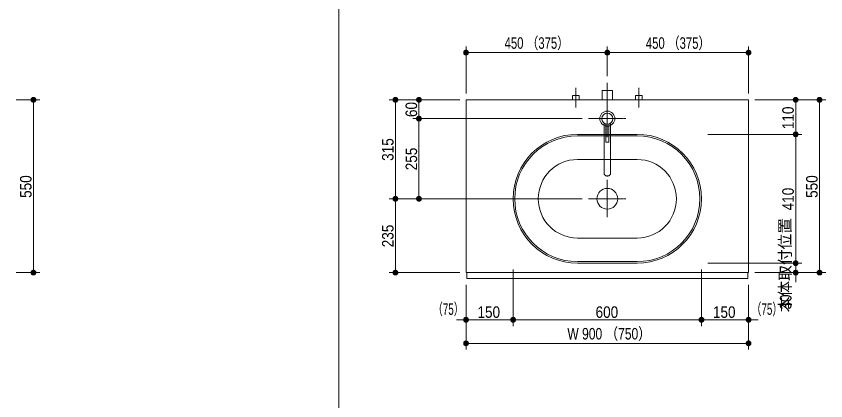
# Model space of a CAD drawing. Units: millimetres, scale not verified. Extents: x -6062 to 6062, y -3045 to 3045.
# Drawn here: x -3950 to -1372, y -778 to 446 of the extents above; entities that cross this region are included whole.
import ezdxf
from ezdxf.enums import TextEntityAlignment as Align

# ---------------------------------------------------------------- set-up
doc = ezdxf.new("R2010")
doc.units = ezdxf.units.MM
doc.header["$LTSCALE"] = 20
doc.linetypes.add('CHAIN1', pattern=[8, 5, -1, 1, -1])
for name, color, linetype, lineweight in [('0-0_1図面枠', 7, 'Continuous', 9), ('0-1_4給排水', 7, 'Continuous', 9), ('0-2_5ボウル・キャビネット', 7, 'Continuous', 9), ('0-3_2寸法-1', 7, 'Continuous', 9), ('0-4_0', 7, 'Continuous', 9), ('0-5_2寸法-2', 7, 'Continuous', 9)]:
    doc.layers.add(name, color=color, linetype=linetype, lineweight=lineweight)
doc.styles.add('ＭＳ Ｐゴシック', font='')
doc.styles.get('ＭＳ Ｐゴシック').set_extended_font_data('MS PGothic')

# ---------------------------------------------------------------- blocks, each defined once
blk = doc.blocks.new('グループ-4')
at = {"layer": '0-0_1図面枠'}
blk.add_line((-22700, 41000), (-22700, -48600), dxfattribs=at)
blk = doc.blocks.new('_Dot')
at = {"layer": '0-4_0'}
for p, q in [((-10, 0), (-20, 0)), ((9.78, 2), (-9.78, 2)), ((7.99, 6), (-7.99, 6)), ((9.16, -3.98), (-9.16, -3.98)), ((6, -7.98), (-6, -7.98))]:
    blk.add_line(p, q, dxfattribs=at)
for points in [[(10, 0), (9.92, 1.25), (9.69, 2.49), (9.3, 3.68), (8.76, 4.82), (8.09, 5.88), (7.29, 6.85), (6.37, 7.71), (5.36, 8.44), (4.26, 9.05), (3.09, 9.51), (1.87, 9.82), (0.63, 9.98), (-0.63, 9.98), (-1.87, 9.82), (-3.09, 9.51), (-4.26, 9.05), (-5.36, 8.44), (-6.37, 7.71), (-7.29, 6.85), (-8.09, 5.88), (-8.76, 4.82), (-9.3, 3.68), (-9.69, 2.49), (-9.92, 1.25), (-10, 0), (0, 0)], [(-10, 0), (-9.92, -1.25), (-9.69, -2.49), (-9.3, -3.68), (-8.76, -4.82), (-8.09, -5.88), (-7.29, -6.85), (-6.37, -7.71), (-5.36, -8.44), (-4.26, -9.05), (-3.09, -9.51), (-1.87, -9.82), (-0.63, -9.98), (0.63, -9.98), (1.87, -9.82), (3.09, -9.51), (4.26, -9.05), (5.36, -8.44), (6.37, -7.71), (7.29, -6.85), (8.09, -5.88), (8.76, -4.82), (9.3, -3.68), (9.69, -2.49), (9.92, -1.25), (10, 0), (0, 0)]]:
    blk.add_lwpolyline(points, close=True, dxfattribs=at)
blk = doc.blocks.new('グループ-47')
at = {"layer": '0-2_5ボウル・キャビネット'}
for p, q in [((-7500, 1400), (-3700, 1400)), ((-7500, 1300), (-3700, 1300)), ((-7500, -200), (-3700, -200)), ((-3700, -5200), (-7500, -5200)), ((-3700, -6700), (-7500, -6700)), ((-3700, -6800), (-7500, -6800))]:
    blk.add_line(p, q, dxfattribs=at)
at = {"layer": '0-2_5ボウル・キャビネット', "linetype": 'CHAIN1'}
for p, q in [((-5600, -1500), (-5600, -3900)), ((-6800, -2700), (-4400, -2700))]:
    blk.add_line(p, q, dxfattribs=at)
at = {"layer": '0-2_5ボウル・キャビネット'}
blk.add_circle((-5600, -2700), 660, dxfattribs=at)
for centre, radius, start, end in [((-7500, -2700), 4100, 90, 180), ((-7500, -2700), 4000, 90, 180), ((-3700, -2700), 4100, 0, 90), ((-3700, -2700), 4000, 0, 90), ((-7500, -2700), 2500, 90, 180), ((-3700, -2700), 2500, 0, 90), ((-7500, -2700), 4100, 180, 270), ((-7500, -2700), 4000, 180, 270), ((-7500, -2700), 2500, 180, 270), ((-3700, -2700), 4100, 270, 0), ((-3700, -2700), 4000, 270, 0), ((-3700, -2700), 2500, 270, 0)]:
    blk.add_arc(centre, radius, start, end, dxfattribs=at)
blk = doc.blocks.new('グループ-60')
at = {"layer": '0-1_4給排水', "linetype": 'CHAIN1'}
for p, q in [((-5600, 3600), (-5600, 1200)), ((-5600, 3600), (-5600, 1200)), ((-6800, 2400), (-4400, 2400)), ((-6800, 2400), (-4400, 2400))]:
    blk.add_line(p, q, dxfattribs=at)
at = {"layer": '0-1_4給排水'}
for points in [[(-5800, 2112.8), (-5800, -1100), (-5799.2, -1113.8), (-5796.7, -1127.9), (-5792.3, -1142.2), (-5786, -1156.4), (-5777.7, -1170.4), (-5767.4, -1183.8), (-5755.3, -1196.6), (-5741.4, -1208.3), (-5726.1, -1218.9), (-5709.4, -1228.2), (-5691.9, -1236.1), (-5673.6, -1242.5), (-5655, -1247.3), (-5636.4, -1250.7), (-5618, -1252.6), (-5600, -1253.2), (-5582, -1252.6), (-5563.6, -1250.7), (-5545, -1247.3), (-5526.4, -1242.5), (-5508.1, -1236.1), (-5490.6, -1228.2), (-5473.9, -1218.9), (-5458.6, -1208.3), (-5444.7, -1196.6), (-5432.6, -1183.8), (-5422.3, -1170.4), (-5414, -1156.4), (-5407.7, -1142.2), (-5403.3, -1127.9), (-5400.8, -1113.8), (-5400, -1100), (-5400, 2112.8)], [(-5800, 2112.8), (-5800, -1100), (-5799.2, -1113.8), (-5796.7, -1127.9), (-5792.3, -1142.2), (-5786, -1156.4), (-5777.7, -1170.4), (-5767.4, -1183.8), (-5755.3, -1196.6), (-5741.4, -1208.3), (-5726.1, -1218.9), (-5709.4, -1228.2), (-5691.9, -1236.1), (-5673.6, -1242.5), (-5655, -1247.3), (-5636.4, -1250.7), (-5618, -1252.6), (-5600, -1253.2), (-5582, -1252.6), (-5563.6, -1250.7), (-5545, -1247.3), (-5526.4, -1242.5), (-5508.1, -1236.1), (-5490.6, -1228.2), (-5473.9, -1218.9), (-5458.6, -1208.3), (-5444.7, -1196.6), (-5432.6, -1183.8), (-5422.3, -1170.4), (-5414, -1156.4), (-5407.7, -1142.2), (-5403.3, -1127.9), (-5400.8, -1113.8), (-5400, -1100), (-5400, 2112.8)], [(-5700, 2064.6), (-5700, 900), (-5500, 900), (-5500, 2064.6)], [(-5700, 2064.6), (-5700, 900), (-5500, 900), (-5500, 2064.6)]]:
    blk.add_lwpolyline(points, dxfattribs=at)
for radius in [480, 480, 350, 350]:
    blk.add_circle((-5600, 2400), radius, dxfattribs=at)
blk = doc.blocks.new('グループ-67')
at = {"layer": '0-1_4給排水', "linetype": 'CHAIN1'}
blk.add_line((-5600, 3100), (-5600, 4700), dxfattribs=at)
at = {"layer": '0-1_4給排水'}
blk.add_lwpolyline([(-5920, 3600), (-5920, 4200), (-5280, 4200), (-5280, 3600)], dxfattribs=at)
blk = doc.blocks.new('止水栓_平面_W100')
at = {"layer": '0-1_4給排水', "linetype": 'CHAIN1'}
for p, q in [((-2000, -500), (-2000, 780)), ((2000, -500), (2000, 780))]:
    blk.add_line(p, q, dxfattribs=at)
at = {"layer": '0-1_4給排水'}
for points in [[(-2210, 0), (-2210, 280), (-1790, 280), (-1790, 0)], [(1790, 0), (1790, 280), (2210, 280), (2210, 0)]]:
    blk.add_lwpolyline(points, dxfattribs=at)

msp = doc.modelspace()

# ---------------------------------------------------------------- linework, layer by layer
at = {"layer": '0-2_5ボウル・キャビネット'}
for points in [[(-2517.5, 180), (-1617.5, 180), (-1617.5, -370), (-2517.5, -370)], [(-2515.5, -370), (-1619.5, -370), (-1619.5, -388.5), (-2515.5, -388.5)]]:
    msp.add_lwpolyline(points, close=True, dxfattribs=at)
at = {"layer": '0-3_2寸法-1'}
for p, q in [((-2517.5, 200), (-2517.5, 350)), ((-2067.5, 255), (-2067.5, 350)), ((-2067.5, 255), (-2067.5, 350)), ((-1617.5, 200), (-1617.5, 350)), ((-2082.51, 330), (-2502.49, 330)), ((-2052.49, 330), (-1632.51, 330)), ((-3950.5, 180), (-3875.5, 180)), ((-3895.5, -354.99), (-3895.5, 164.99)), ((-2687.5, 180), (-2762.5, 180)), ((-2742.5, -119.99), (-2742.5, 164.99)), ((-2537.5, 180), (-2687.5, 180)), ((-2667.5, 135.01), (-2667.5, 164.99)), ((-1597.5, 180), (-1447.5, 180)), ((-1467.5, 85.01), (-1467.5, 164.99)), ((-1446.5, 180), (-1371.5, 180)), ((-1391.5, -354.99), (-1391.5, 164.99)), ((-2147.5, 120), (-2687.5, 120)), ((-2147.5, 120), (-2687.5, 120)), ((-2667.5, 104.99), (-2667.5, -119.99)), ((-1747.5, 70), (-1447.5, 70)), ((-1597.5, 70), (-1447.5, 70)), ((-1467.5, 54.99), (-1467.5, -324.99)), ((-2687.5, -135), (-2762.5, -135)), ((-2687.5, -135), (-2762.5, -135)), ((-2742.5, -150.01), (-2742.5, -354.99)), ((-2147.5, -135), (-2687.5, -135)), ((-2367.5, -360), (-2367.5, -540)), ((-1767.5, -360), (-1767.5, -540)), ((-1747.5, -340), (-1447.5, -340)), ((-3950.5, -370), (-3875.5, -370)), ((-2537.5, -370), (-2762.5, -370)), ((-1446.5, -370), (-1371.5, -370)), ((-2517.5, -408.5), (-2517.5, -540)), ((-2367.5, -408.5), (-2367.5, -540)), ((-1767.5, -408.5), (-1767.5, -540)), ((-1617.5, -408.5), (-1617.5, -540)), ((-2517.5, -540), (-2517.5, -615)), ((-2382.51, -520), (-2502.49, -520)), ((-1782.51, -520), (-2352.49, -520)), ((-1752.49, -520), (-1632.51, -520)), ((-1617.5, -540), (-1617.5, -615)), ((-1632.51, -595), (-2502.49, -595))]:
    msp.add_line(p, q, dxfattribs=at)
at = {"layer": '0-5_2寸法-2'}
for p, q in [((-1467.5, -324.99), (-1467.5, -309.99)), ((-1597.5, -340), (-1447.5, -340)), ((-1467.5, -340), (-1467.5, -370)), ((-1597.5, -370), (-1447.5, -370)), ((-1467.5, -385.01), (-1467.5, -400.01)), ((-2517.5, -408.5), (-2517.5, -540)), ((-2367.5, -408.5), (-2367.5, -540)), ((-1767.5, -408.5), (-1767.5, -540)), ((-1617.5, -408.5), (-1617.5, -540)), ((-2532.51, -520), (-2547.51, -520)), ((-2367.5, -520), (-2517.5, -520)), ((-2352.49, -520), (-2337.49, -520)), ((-1782.51, -520), (-1797.51, -520)), ((-1767.5, -520), (-1617.5, -520)), ((-1602.49, -520), (-1587.49, -520))]:
    msp.add_line(p, q, dxfattribs=at)

# ---------------------------------------------------------------- block references
at = {"layer": '0-0_1図面枠', "xscale": 0.05, "yscale": 0.05}
msp.add_blockref('グループ-4', (-1787.5, 0), dxfattribs=at)
at = {"layer": '0-1_4給排水', "xscale": 0.05, "yscale": 0.05}
for name, p in [('グループ-67', (-1787.5, 0)), ('止水栓_平面_W100', (-2067.5, 180)), ('グループ-60', (-1787.5, 0))]:
    msp.add_blockref(name, p, dxfattribs=at)
at = {"layer": '0-2_5ボウル・キャビネット', "xscale": 0.05, "yscale": 0.05}
msp.add_blockref('グループ-47', (-1787.5, 0), dxfattribs=at)
at = {"layer": '0-3_2寸法-1', "xscale": 0.7503418, "yscale": 0.7503418}
for p, rotation in [((-2517.5, 330), 180), ((-2067.5, 330), 180), ((-3895.5, 180), 90), ((-2742.5, 180), 90), ((-2667.5, 180), 90), ((-1467.5, 180), 90), ((-1391.5, 180), 90), ((-2667.5, 120), 270), ((-2667.5, 120), 90), ((-1467.5, 70), 270), ((-1467.5, 70), 90), ((-2742.5, -135), 270), ((-2742.5, -135), 90), ((-2667.5, -135), 270), ((-1467.5, -340), 270), ((-3895.5, -370), 270), ((-2742.5, -370), 270), ((-1391.5, -370), 270), ((-2517.5, -520), 180), ((-2367.5, -520), 180), ((-1767.5, -520), 180), ((-2517.5, -595), 180)]:
    msp.add_blockref('_Dot', p, dxfattribs=dict(at, rotation=rotation))
for p in [(-2067.5, 330), (-1617.5, 330), (-2367.5, -520), (-1767.5, -520), (-1617.5, -520), (-1617.5, -595)]:
    msp.add_blockref('_Dot', p, dxfattribs=at)
at = {"layer": '0-5_2寸法-2', "xscale": 0.7503418, "yscale": 0.7503418}
for p, rotation in [((-1467.5, -340), 270), ((-1467.5, -370), 90), ((-2367.5, -520), 180), ((-1617.5, -520), 180)]:
    msp.add_blockref('_Dot', p, dxfattribs=dict(at, rotation=rotation))
for p in [(-2517.5, -520), (-1767.5, -520)]:
    msp.add_blockref('_Dot', p, dxfattribs=at)

# ---------------------------------------------------------------- texts
at = {"layer": '0-3_2寸法-1', "style": 'ＭＳ Ｐゴシック'}
for s, height, width, p in [('450 （375）', 36.66, 0.75, (-2394.71, 331.19)), ('450 （375）', 36.66, 0.75, (-1944.71, 331.19)), ('150', 36.66, 0.9, (-2481.11, -524.96)), ('600', 36.66, 0.9, (-2104.88, -524.96)), ('150', 36.66, 0.9, (-1731.11, -524.96)), ('W 900 （750）', 36.69, 0.8, (-2194.77, -593.81))]:
    msp.add_text(s, height=height, dxfattribs=dict(at, width=width)).set_placement(p, align=Align.BOTTOM_LEFT)
at = {"layer": '0-3_2寸法-1', "style": 'ＭＳ Ｐゴシック', "width": 0.9}
for s, p in [('60', (-2662.54, 124.92)), ('110', (-1462.54, 86.39)), ('315', (-2737.54, -14.39)), ('255', (-2662.44, -44.39)), ('550', (-3890.54, -132.28)), ('550', (-1386.54, -132.28)), ('410', (-1462.54, -171.89)), ('235', (-2737.44, -289.39))]:
    msp.add_text(s, height=36.66, rotation=90, dxfattribs=at).set_placement(p, align=Align.BOTTOM_LEFT)
at = {"layer": '0-5_2寸法-2', "style": 'ＭＳ Ｐゴシック'}
msp.add_text('本体取付位置', height=36.66, rotation=90, dxfattribs=at).set_placement((-1472.19, -496.14), align=Align.BOTTOM_LEFT)
at = {"layer": '0-5_2寸法-2', "style": 'ＭＳ Ｐゴシック', "width": 0.65}
for p in [(-2623.93, -515.51), (-1609.05, -515.51)]:
    msp.add_text('（75）', height=36.69, dxfattribs=at).set_placement(p, align=Align.BOTTOM_LEFT)
at = {"layer": '0-5_2寸法-2', "style": 'ＭＳ Ｐゴシック', "width": 0.9}
msp.add_text('30', height=36.66, rotation=90, dxfattribs=at).set_placement((-1469.98, -487.48), align=Align.BOTTOM_LEFT)

doc.saveas('drawing.dxf')
